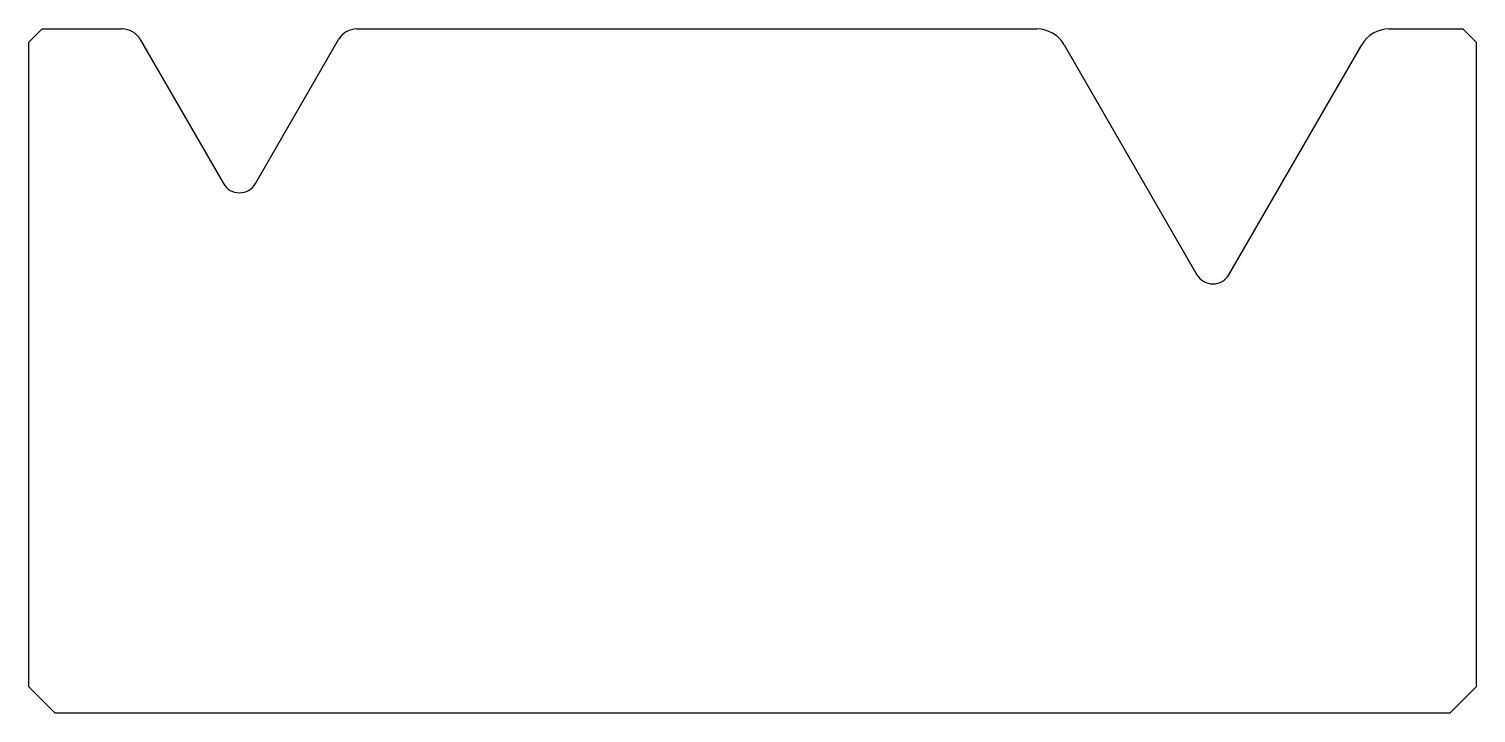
# Model space of a CAD drawing. Header units: metres. Extents: x -27.3 to 27.7, y -11.6 to 14.4.
import ezdxf

# ---------------------------------------------------------------- set-up
doc = ezdxf.new("R2010")
doc.units = ezdxf.units.M

msp = doc.modelspace()

# ---------------------------------------------------------------- linework, layer by layer
for p, q in [((-26.822738, 14.449607), (-27.322738, 13.949607)), ((-26.822738, 14.449607), (-23.784618, 14.449607)), ((-14.860858, 14.449607), (10.984442, 14.449607)), ((24.370083, 14.449607), (27.177262, 14.449607)), ((27.677262, 13.949607), (27.177262, 14.449607)), ((-27.322738, -10.550393), (-27.322738, 13.949607)), ((-23.091798, 14.049607), (-19.928956, 8.571404)), ((-18.71652, 8.571404), (-15.553678, 14.049607)), ((12.023672, 13.849607), (17.071044, 5.107303)), ((18.28348, 5.107303), (23.330852, 13.849607)), ((27.677262, 13.949607), (27.677262, -10.550393)), ((-27.322738, -10.550393), (-26.322738, -11.550393)), ((26.677262, -11.550393), (27.677262, -10.550393)), ((26.677262, -11.550393), (-26.322738, -11.550393))]:
    msp.add_line(p, q)
for centre, radius, start, end in [((-23.784618, 13.649607), 0.8, 30, 90), ((-14.860858, 13.649607), 0.8, 90, 150), ((10.984442, 13.249607), 1.2, 30, 90), ((24.370083, 13.249607), 1.2, 90, 150), ((-19.322738, 8.921404), 0.7, 210, 330), ((17.677262, 5.457303), 0.7, 210, 330)]:
    msp.add_arc(centre, radius, start, end)

doc.saveas('drawing.dxf')
